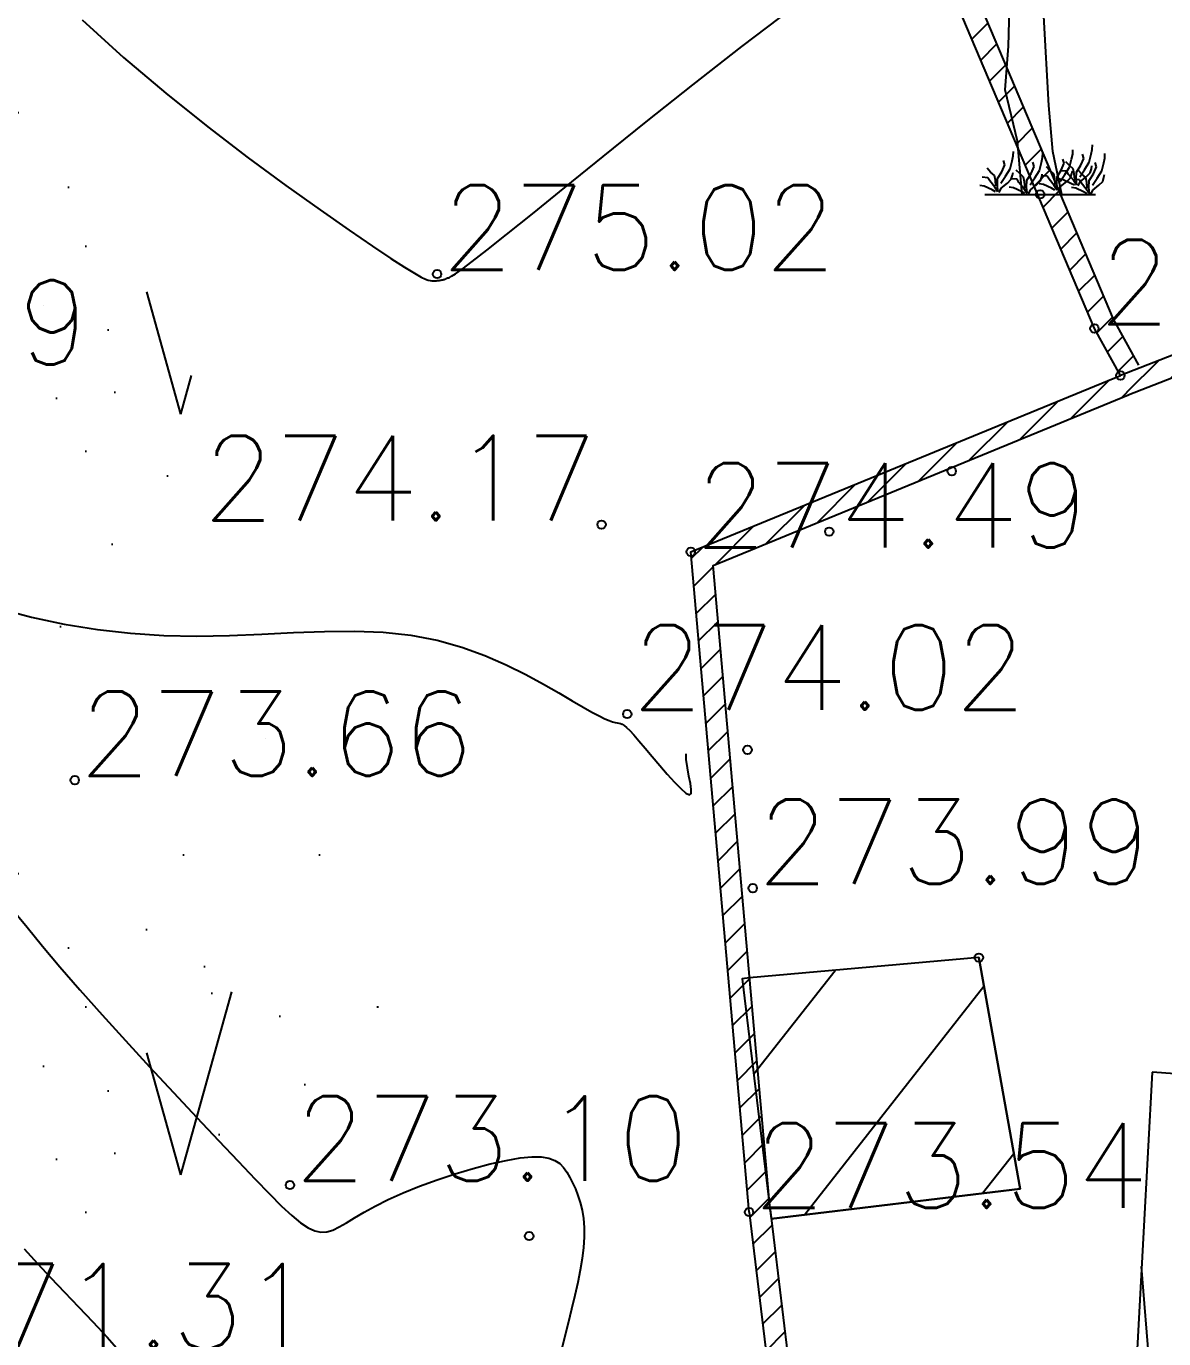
# Model space of a CAD drawing. Extents: x 524954 to 526204, y 9523489 to 9524010.
# Drawn here: x 525639.43 to 525652.87, y 9523613.57 to 9523629.1 of the extents above; entities that cross this region are included whole.
import ezdxf
from ezdxf.enums import TextEntityAlignment as Align

# ---------------------------------------------------------------- set-up
doc = ezdxf.new("R2010")
doc.units = 0
doc.header["$PDMODE"] = 33
doc.header["$PDSIZE"] = 0.1
doc.linetypes.add('ACAD_ISO12W100', pattern=[21, 12, -3, 0, -3, 0, -3])
doc.linetypes.add('CACHE2', pattern=[4.7625, 3.175, -1.5875])
for name, color, linetype in [('Arbre', 34, 'ACAD_ISO12W100'), ('Bati', 6, 'Continuous'), ('Bati_H', 1, 'Continuous'), ('Cloture', 7, 'Continuous'), ('CN_01_00', 3, 'Continuous'), ('CN_02_00', 4, 'Continuous'), ('CN_05_00', 6, 'Continuous'), ('Murs', 1, 'Continuous'), ('TopoAlt', 3, 'Continuous'), ('TOPOJIS', 7, 'Continuous'), ('Végétation_Plantation', 70, 'Continuous')]:
    doc.layers.add(name, color=color, linetype=linetype)
doc.styles.add('Simplex 1.0', font='Simplex.shx', dxfattribs={"width": 0.99, "height": 1})
pattern_1 = [(45, (0, 0), (-0.1767766952966, 0.1767766952966), [])]

# ---------------------------------------------------------------- blocks, each defined once
blk = doc.blocks.new('TCPOINT M')
at = {"color": 0}
blk.add_point((0, 0), dxfattribs=at)
at = {"layer": 'TopoAlt', "style": 'Simplex 1.0', "width": 0.99}
blk.add_attdef('ALT', (0.15, 0.15), '', height=1, dxfattribs=at)
blk = doc.blocks.new('v088')
at = {"linetype": 'Continuous'}
for p, q in [((-0.373, 1.752), (-0.352, 2.542)), ((0.102, 1.053), (0.043, 2.109)), ((-0.412, 1.235), (-0.373, 1.752)), ((-0.268, 0.628), (-0.412, 1.235)), ((0.151, 0.506), (0.102, 1.053)), ((-0.213, 0), (-0.268, 0.628)), ((-0.317, 0.454), (-0.315, 0.507)), ((0.029, 0.435), (0.031, 0.488)), ((0.256, 0), (0.151, 0.506)), ((0.373, 0.416), (0.385, 0.474)), ((0.385, 0.474), (0.387, 0.526)), ((0.517, 0.426), (0.5, 0.476)), ((0.579, 0.38), (0.603, 0.474)), ((0.603, 0.474), (0.615, 0.531)), ((0.615, 0.531), (0.618, 0.584)), ((0.765, 0.43), (0.767, 0.483)), ((-0.452, 0.267), (-0.416, 0.349)), ((-0.416, 0.349), (-0.433, 0.399)), ((-0.353, 0.303), (-0.329, 0.397)), ((-0.329, 0.397), (-0.317, 0.454)), ((-0.106, 0.248), (-0.07, 0.329)), ((-0.07, 0.329), (-0.087, 0.38)), ((-0.007, 0.284), (0.017, 0.377)), ((0.017, 0.377), (0.029, 0.435)), ((0.115, 0.284), (0.075, 0.327)), ((0.25, 0.286), (0.286, 0.368)), ((0.286, 0.368), (0.269, 0.418)), ((0.293, 0.233), (0.349, 0.322)), ((0.346, 0.341), (0.305, 0.385)), ((0.392, 0.301), (0.346, 0.341)), ((0.349, 0.322), (0.373, 0.416)), ((0.43, 0.264), (0.481, 0.344)), ((0.481, 0.344), (0.517, 0.426)), ((0.524, 0.291), (0.579, 0.38)), ((0.606, 0.303), (0.613, 0.337)), ((0.63, 0.243), (0.666, 0.325)), ((0.666, 0.325), (0.649, 0.375)), ((0.728, 0.279), (0.752, 0.373)), ((0.752, 0.373), (0.765, 0.43)), ((-0.618, 0.197), (-0.683, 0.202)), ((-0.587, 0.264), (-0.627, 0.308)), ((-0.596, 0.159), (-0.618, 0.197)), ((-0.536, 0.087), (-0.596, 0.159)), ((-0.541, 0.224), (-0.587, 0.264)), ((-0.529, 0.166), (-0.541, 0.224)), ((-0.524, 0.099), (-0.529, 0.166)), ((-0.505, 0.106), (-0.502, 0.188)), ((-0.502, 0.188), (-0.452, 0.267)), ((-0.464, 0.132), (-0.409, 0.214)), ((-0.409, 0.214), (-0.353, 0.303)), ((-0.387, 0.132), (-0.341, 0.178)), ((-0.341, 0.178), (-0.327, 0.226)), ((-0.272, 0.178), (-0.337, 0.183)), ((-0.327, 0.226), (-0.32, 0.26)), ((-0.24, 0.245), (-0.281, 0.288)), ((-0.25, 0.139), (-0.272, 0.178)), ((-0.195, 0.204), (-0.24, 0.245)), ((-0.183, 0.147), (-0.195, 0.204)), ((-0.159, 0.087), (-0.156, 0.168)), ((-0.156, 0.168), (-0.106, 0.248)), ((-0.118, 0.113), (-0.063, 0.195)), ((-0.063, 0.195), (-0.007, 0.284)), ((-0.041, 0.113), (0.005, 0.159)), ((0.005, 0.159), (0.019, 0.207)), ((0.019, 0.207), (0.026, 0.24)), ((0.084, 0.216), (0.019, 0.221)), ((0.106, 0.178), (0.084, 0.216)), ((0.166, 0.106), (0.106, 0.178)), ((0.161, 0.243), (0.115, 0.284)), ((0.173, 0.185), (0.161, 0.243)), ((0.178, 0.118), (0.173, 0.185)), ((0.197, 0.125), (0.2, 0.207)), ((0.2, 0.207), (0.25, 0.286)), ((0.272, 0.173), (0.221, 0.183)), ((0.238, 0.151), (0.293, 0.233)), ((0.315, 0.274), (0.25, 0.279)), ((0.365, 0.13), (0.272, 0.173)), ((0.337, 0.236), (0.315, 0.274)), ((0.315, 0.151), (0.361, 0.197)), ((0.397, 0.163), (0.337, 0.236)), ((0.361, 0.197), (0.375, 0.245)), ((0.375, 0.245), (0.382, 0.279)), ((0.404, 0.243), (0.392, 0.301)), ((0.433, 0.108), (0.397, 0.163)), ((0.464, 0.173), (0.399, 0.178)), ((0.409, 0.175), (0.404, 0.243)), ((0.428, 0.183), (0.43, 0.264)), ((0.433, 0.113), (0.428, 0.183)), ((0.495, 0.24), (0.454, 0.284)), ((0.486, 0.135), (0.464, 0.173)), ((0.469, 0.209), (0.524, 0.291)), ((0.474, 0.149), (0.546, 0.209)), ((0.541, 0.2), (0.495, 0.24)), ((0.553, 0.142), (0.541, 0.2)), ((0.546, 0.209), (0.591, 0.255)), ((0.577, 0.082), (0.579, 0.163)), ((0.579, 0.163), (0.63, 0.243)), ((0.591, 0.255), (0.606, 0.303)), ((0.618, 0.108), (0.673, 0.19)), ((0.673, 0.19), (0.728, 0.279)), ((0.74, 0.154), (0.755, 0.202)), ((0.755, 0.202), (0.762, 0.236)), ((-0.661, 0.096), (-0.712, 0.106)), ((-0.567, 0.053), (-0.661, 0.096)), ((-0.654, 0), (0.654, 0)), ((-0.527, 0.031), (-0.567, 0.053)), ((-0.5, 0.031), (-0.536, 0.087)), ((-0.5, 0.036), (-0.505, 0.106)), ((-0.483, 0.022), (-0.459, 0.072)), ((-0.459, 0.072), (-0.387, 0.132)), ((-0.315, 0.077), (-0.365, 0.087)), ((-0.221, 0.034), (-0.315, 0.077)), ((-0.19, 0.067), (-0.25, 0.139)), ((-0.18, 0.012), (-0.221, 0.034)), ((-0.154, 0.012), (-0.19, 0.067)), ((-0.178, 0.079), (-0.183, 0.147)), ((-0.154, 0.017), (-0.159, 0.087)), ((-0.137, 0.002), (-0.113, 0.053)), ((-0.113, 0.053), (-0.041, 0.113)), ((0.041, 0.115), (-0.01, 0.125)), ((0.135, 0.072), (0.041, 0.115)), ((0.175, 0.05), (0.135, 0.072)), ((0.202, 0.05), (0.166, 0.106)), ((0.202, 0.055), (0.197, 0.125)), ((0.219, 0.041), (0.243, 0.091)), ((0.243, 0.091), (0.315, 0.151)), ((0.406, 0.108), (0.365, 0.13)), ((0.421, 0.072), (0.37, 0.082)), ((0.514, 0.029), (0.421, 0.072)), ((0.45, 0.099), (0.474, 0.149)), ((0.546, 0.063), (0.486, 0.135)), ((0.555, 0.007), (0.514, 0.029)), ((0.582, 0.007), (0.546, 0.063)), ((0.558, 0.075), (0.553, 0.142)), ((0.582, 0.012), (0.577, 0.082)), ((0.599, -0.002), (0.623, 0.048)), ((0.623, 0.048), (0.695, 0.108)), ((0.695, 0.108), (0.74, 0.154))]:
    blk.add_line(p, q, dxfattribs=at)

msp = doc.modelspace()

# ---------------------------------------------------------------- hatches: boundary and pattern name
at = {"layer": 'Bati_H'}
h = msp.add_hatch(dxfattribs=at)
h.set_pattern_fill('_USER', color=256, scale=1.5, angle=51.8707, style=0, pattern_type=0)
h.set_pattern_definition([(51.870729375, (0, 0), (-1.17992954237, 0.92615672272), [])])
h.paths.add_polyline_path([(525648.234, 9523614.991), (525651.177, 9523615.345), (525650.688, 9523618.079), (525647.978, 9523617.839), (525647.892, 9523617.829)])
h = msp.add_hatch(dxfattribs=at)
h.set_pattern_fill('HCOV04', color=256, scale=7, angle=229.5, style=0)
h.set_pattern_definition([(274.5, (0, 0), (1.74460533403, 0.13730341752), []), (274.5, (-0.0804, -0.0941), (1.74460533403, 0.13730341752), []), (274.5, (-0.1607, -0.1882), (1.74460533403, 0.13730341752), []), (274.5, (-0.2411, -0.2823), (1.74460533403, 0.13730341752), []), (274.5, (-0.8037, -0.941), (1.74460533403, 0.13730341752), [])])
h.paths.add_polyline_path([(525652.736, 9523616.724), (525652.226, 9523607.261), (525657.778, 9523607.05), (525658.546, 9523616.302)])
at = {"layer": 'Murs'}
h = msp.add_hatch(dxfattribs=at)
h.set_pattern_fill('_U', color=256, scale=0.25, angle=45, style=0, pattern_type=0)
h.set_pattern_definition(pattern_1)
h.paths.add_polyline_path([(525652.361, 9523624.965), (525652.054, 9523625.52), (525647.738, 9523635.722), (525645.012, 9523644.874), (525668.584, 9523653.608), (525668.671, 9523653.373), (525645.319, 9523644.721), (525647.974, 9523635.807), (525652.279, 9523625.63), (525652.58, 9523625.086)])
h = msp.add_hatch(dxfattribs=at)
h.set_pattern_fill('_U', color=256, scale=0.25, angle=45, style=0, pattern_type=0)
h.set_pattern_definition(pattern_1)
h.paths.add_polyline_path([(525678.367, 9523635.601), (525672.959, 9523633.312), (525666.039, 9523630.485), (525661.659, 9523628.591), (525652.361, 9523624.965), (525652.452, 9523624.732), (525661.754, 9523628.359), (525666.136, 9523630.255), (525673.055, 9523633.081), (525678.465, 9523635.371)])
h = msp.add_hatch(dxfattribs=at)
h.set_pattern_fill('_U', color=256, scale=0.25, angle=45, style=0, pattern_type=0)
h.set_pattern_definition(pattern_1)
h.paths.add_polyline_path([(525647.972, 9523615.069), (525647.282, 9523622.879), (525652.361, 9523624.965), (525652.456, 9523624.734), (525647.547, 9523622.718), (525648.221, 9523615.091)])
h = msp.add_hatch(dxfattribs=at)
h.set_pattern_fill('_U', color=256, scale=0.25, angle=45, style=0, pattern_type=0)
h.set_pattern_definition(pattern_1)
h.paths.add_polyline_path([(525647.972, 9523615.069), (525648.917, 9523607.228), (525642.967, 9523606.548), (525642.996, 9523606.3), (525649.195, 9523607.009), (525648.221, 9523615.099)])
at = {"layer": 'Végétation_Plantation', "linetype": 'CACHE2', "ltscale": 0.5}
h = msp.add_hatch(dxfattribs=at)
h.set_pattern_fill('BROUSS', color=256, scale=1.5, style=0)
h.set_pattern_definition([(74.475889, (0, 0), (-3.750000001, 13.500000005), [2.25, -11.761156275]), (74.475889, (3.75, 4.5), (-3.750000001, 13.500000005), [2.25, -11.761156275]), (74.475889, (7.5, 9), (-3.750000001, 13.500000005), [2.25, -11.761156275]), (105.524111, (0, 0), (-7.500000003, 4e-10), [1.5, -12.511156275]), (105.524111, (3.75, 4.5), (-7.500000003, 4e-10), [1.5, -12.511156275]), (105.524111, (7.5, 9), (-7.500000003, 4e-10), [1.5, -12.511156275]), (0, (0.453, 0.484), (3.75, 4.5), [0, -7.5]), (0, (1.468, 1.072), (3.75, 4.5), [0, -7.5]), (0, (1.1713, 1.8804), (3.75, 4.5), [0, -7.5]), (0, (2.327, 1.9907), (3.75, 4.5), [0, -7.5]), (0, (1.64, 3.7912), (3.75, 4.5), [0, -7.5]), (0, (0.3684, 2.1545), (3.75, 4.5), [0, -7.5]), (0, (0.281, 2.4684), (3.75, 4.5), [0, -7.5]), (0, (0.0314, 3.7912), (3.75, 4.5), [0, -7.5]), (0, (-0.7807, 0.2634), (3.75, 4.5), [0, -7.5]), (0, (-0.8588, 0.9984), (3.75, 4.5), [0, -7.5]), (0, (-1.468, 0.19), (3.75, 4.5), [0, -7.5]), (0, (-1.624, 1.2924), (3.75, 4.5), [0, -7.5]), (0, (-1.1242, 1.9905), (3.75, 4.5), [0, -7.5]), (0, (-1.3274, 2.6888), (3.75, 4.5), [0, -7.5]), (0, (-1.9207, 3.5707), (3.75, 4.5), [0, -7.5]), (0, (-0.406, 2.9085), (3.75, 4.5), [0, -7.5]), (0, (-2.53, 2.064), (3.75, 4.5), [0, -7.5]), (0, (-2.7485, 0.6675), (3.75, 4.5), [0, -7.5]), (0, (-1.1235, -0.4347), (3.75, 4.5), [0, -7.5]), (0, (-0.156, -0.7287), (3.75, 4.5), [0, -7.5]), (0, (-0.812, -1.537), (3.75, 4.5), [0, -7.5]), (0, (1.5774, -1.4635), (3.75, 4.5), [0, -7.5]), (0, (0.5466, -0.3245), (3.75, 4.5), [0, -7.5]), (0, (1.468, -0.104), (3.75, 4.5), [0, -7.5])])
h.paths.add_polyline_path([(525636.508, 9523601.78), (525621.22, 9523601.247), (525618.109, 9523604.442), (525615.887, 9523615.536), (525615.626, 9523622.251), (525613.687, 9523626.185), (525611.435, 9523631.764), (525611.435, 9523637.385), (525611.122, 9523643.467), (525610.49, 9523652.093), (525620.789, 9523652.593), (525624.689, 9523647.401), (525628.189, 9523644.006), (525633.391, 9523640.304), (525636.388, 9523634.459), (525641.002, 9523626.13), (525644.153, 9523616.455), (525639.235, 9523614.496), (525637.62, 9523612.383), (525636.728, 9523605.652)])

# ---------------------------------------------------------------- linework, layer by layer
at = {"layer": 'Bati', "flags": 128}
for points in [[(525648.234, 9523614.991), (525651.177, 9523615.345), (525650.688, 9523618.079), (525647.978, 9523617.839), (525647.892, 9523617.829)], [(525652.736, 9523616.724), (525652.226, 9523607.261), (525657.778, 9523607.05), (525658.546, 9523616.302), (525658.546, 9523616.302)]]:
    msp.add_lwpolyline(points, close=True, dxfattribs=at)
at = {"layer": 'Cloture', "flags": 128}
for points in [[(525652.361, 9523624.965), (525652.054, 9523625.52), (525647.738, 9523635.722), (525645.012, 9523644.874), (525668.584, 9523653.608)], [(525652.58, 9523625.086), (525652.279, 9523625.63), (525647.974, 9523635.807), (525645.319, 9523644.721), (525668.671, 9523653.373)], [(525678.367, 9523635.601), (525672.959, 9523633.312), (525666.039, 9523630.485), (525661.659, 9523628.591), (525652.361, 9523624.965)], [(525678.465, 9523635.371), (525673.055, 9523633.081), (525666.136, 9523630.255), (525661.754, 9523628.359), (525652.452, 9523624.732)], [(525678.465, 9523635.371), (525673.055, 9523633.081), (525666.136, 9523630.255), (525661.754, 9523628.359), (525652.452, 9523624.732)], [(525647.972, 9523615.069), (525647.282, 9523622.879), (525652.361, 9523624.965)], [(525648.221, 9523615.091), (525647.547, 9523622.718), (525652.456, 9523624.734)], [(525648.221, 9523615.091), (525647.547, 9523622.718), (525652.456, 9523624.734)], [(525647.972, 9523615.069), (525648.917, 9523607.228), (525642.967, 9523606.548)], [(525648.221, 9523615.099), (525649.195, 9523607.009), (525642.996, 9523606.3)], [(525648.221, 9523615.099), (525649.195, 9523607.009), (525642.996, 9523606.3)]]:
    msp.add_lwpolyline(points, dxfattribs=at)
at = {"layer": 'Cloture', "elevation": 273.547, "flags": 128}
for points in [[(525650.688, 9523618.079), (525647.978, 9523617.839)], [(525650.688, 9523618.079), (525651.177, 9523615.345), (525648.234, 9523614.991)]]:
    msp.add_lwpolyline(points, dxfattribs=at)
at = {"layer": 'CN_01_00', "elevation": 273, "flags": 128}
msp.add_lwpolyline([(525639.265, 9523618.65), (525639.437, 9523618.441), (525639.62, 9523618.216), (525639.826, 9523617.97), (525640.062, 9523617.697), (525640.323, 9523617.404), (525640.599, 9523617.098), (525640.884, 9523616.788), (525641.168, 9523616.482), (525641.443, 9523616.188), (525641.701, 9523615.915), (525641.933, 9523615.67), (525642.133, 9523615.459), (525642.302, 9523615.284), (525642.446, 9523615.141), (525642.567, 9523615.027), (525642.67, 9523614.942), (525642.758, 9523614.882), (525642.837, 9523614.846), (525642.909, 9523614.831), (525642.98, 9523614.836), (525643.051, 9523614.857), (525643.127, 9523614.893), (525643.212, 9523614.942), (525643.309, 9523615.001), (525643.42, 9523615.068), (525643.551, 9523615.141), (525643.704, 9523615.218), (525643.881, 9523615.297), (525644.077, 9523615.375), (525644.285, 9523615.451), (525644.498, 9523615.521), (525644.71, 9523615.585), (525644.913, 9523615.639), (525645.1, 9523615.681), (525645.265, 9523615.709), (525645.403, 9523615.722), (525645.514, 9523615.721), (525645.604, 9523615.706), (525645.676, 9523615.679), (525645.733, 9523615.642), (525645.778, 9523615.595), (525645.817, 9523615.541), (525645.852, 9523615.48), (525645.886, 9523615.414), (525645.919, 9523615.343), (525645.949, 9523615.266), (525645.976, 9523615.182), (525645.998, 9523615.091), (525646.014, 9523614.994), (525646.023, 9523614.888), (525646.024, 9523614.774), (525646.016, 9523614.651), (525646, 9523614.52), (525645.976, 9523614.381), (525645.947, 9523614.235), (525645.912, 9523614.082), (525645.873, 9523613.922), (525645.832, 9523613.756), (525645.789, 9523613.585), (525645.745, 9523613.409)], dxfattribs=at)
at = {"layer": 'CN_02_00', "flags": 128}
for points, elevation in [([(525639.103, 9523622.208), (525639.488, 9523622.107), (525639.877, 9523622.024), (525640.269, 9523621.96), (525640.661, 9523621.915), (525641.054, 9523621.889), (525641.444, 9523621.882), (525641.831, 9523621.89), (525642.213, 9523621.905), (525642.587, 9523621.923), (525642.953, 9523621.937), (525643.307, 9523621.94), (525643.648, 9523621.928), (525643.975, 9523621.894), (525644.285, 9523621.833), (525644.577, 9523621.751), (525644.85, 9523621.652), (525645.102, 9523621.542), (525645.333, 9523621.428), (525645.54, 9523621.315), (525645.722, 9523621.209), (525645.879, 9523621.116), (525646.009, 9523621.041), (525646.115, 9523620.982), (525646.2, 9523620.937), (525646.267, 9523620.905), (525646.318, 9523620.883), (525646.357, 9523620.868), (525646.387, 9523620.86), (525646.411, 9523620.855), (525646.431, 9523620.852), (525646.45, 9523620.848), (525646.471, 9523620.84), (525646.494, 9523620.825), (525646.524, 9523620.8), (525646.562, 9523620.764), (525646.61, 9523620.713), (525646.67, 9523620.645), (525646.744, 9523620.557), (525646.827, 9523620.458), (525646.916, 9523620.352), (525647.005, 9523620.249), (525647.089, 9523620.155), (525647.164, 9523620.078), (525647.225, 9523620.026), (525647.267, 9523620.005), (525647.287, 9523620.02), (525647.288, 9523620.068), (525647.278, 9523620.139), (525647.261, 9523620.227), (525647.243, 9523620.325), (525647.23, 9523620.424), (525647.228, 9523620.491)], 274), ([(525639.403, 9523614.633), (525639.56, 9523614.461), (525639.719, 9523614.292), (525639.881, 9523614.123), (525640.047, 9523613.95), (525640.215, 9523613.772), (525640.383, 9523613.59), (525640.548, 9523613.402)], 272)]:
    msp.add_lwpolyline(points, dxfattribs=dict(at, elevation=elevation))
at = {"layer": 'CN_05_00', "elevation": 275, "flags": 128}
msp.add_lwpolyline([(525640.087, 9523629.17), (525640.577, 9523628.726), (525641.077, 9523628.303), (525641.572, 9523627.906), (525642.05, 9523627.541), (525642.497, 9523627.212), (525642.9, 9523626.925), (525643.245, 9523626.684), (525643.522, 9523626.494), (525643.738, 9523626.35), (525643.899, 9523626.245), (525644.015, 9523626.173), (525644.095, 9523626.128), (525644.147, 9523626.102), (525644.18, 9523626.091), (525644.203, 9523626.088), (525644.222, 9523626.086), (525644.24, 9523626.085), (525644.257, 9523626.085), (525644.272, 9523626.086), (525644.286, 9523626.087), (525644.298, 9523626.089), (525644.31, 9523626.09), (525644.32, 9523626.092), (525644.33, 9523626.093), (525644.338, 9523626.095), (525644.346, 9523626.096), (525644.353, 9523626.097), (525644.359, 9523626.098), (525644.365, 9523626.1), (525644.37, 9523626.101), (525644.375, 9523626.103), (525644.378, 9523626.104), (525644.382, 9523626.106), (525644.386, 9523626.109), (525644.39, 9523626.111), (525644.395, 9523626.113), (525644.401, 9523626.116), (525644.408, 9523626.118), (525644.417, 9523626.121), (525644.429, 9523626.125), (525644.454, 9523626.138), (525644.5, 9523626.168), (525644.579, 9523626.224), (525644.699, 9523626.314), (525644.871, 9523626.448), (525645.105, 9523626.633), (525645.411, 9523626.878), (525645.794, 9523627.189), (525646.247, 9523627.556), (525646.755, 9523627.964), (525647.306, 9523628.402), (525647.887, 9523628.855), (525648.485, 9523629.31)], dxfattribs=at)

# ---------------------------------------------------------------- block references
at = {"layer": 'Arbre'}
msp.add_blockref('v088', (525651.412, 9523627.107), dxfattribs=at)
at = {"layer": 'TOPOJIS'}
ref = msp.add_blockref('TCPOINT M', (525644.284, 9523626.164, 275.02), dxfattribs=at)
ref.add_attrib('ALT', '275.02', (525644.334, 9523626.214, 275.02), dxfattribs={"layer": 'TopoAlt', "height": 1, "style": 'Simplex 1.0', "width": 0.99})
for p in [(525651.412, 9523627.107), (525652.361, 9523624.965, 274.63), (525650.367, 9523623.833, 273.93), (525648.92, 9523623.118, 274.06), (525647.953, 9523620.537, 273.96), (525650.688, 9523618.079, 273.55), (525645.372, 9523614.785, 272.78)]:
    msp.add_blockref('TCPOINT M', p, dxfattribs=at)
ref = msp.add_blockref('TCPOINT M', (525652.054, 9523625.52, 274.41), dxfattribs=at)
ref.add_attrib('ALT', '274.41', (525652.104, 9523625.57, 274.41), dxfattribs={"layer": 'TopoAlt', "height": 1, "style": 'Simplex 1.0', "width": 0.99})
ref = msp.add_blockref('TCPOINT M', (525635.46, 9523625.044, 274.39), dxfattribs=at)
ref.add_attrib('ALT', '274.39', (525635.51, 9523625.094, 274.39), dxfattribs={"layer": 'TopoAlt', "height": 1, "style": 'Simplex 1.0', "width": 0.99})
ref = msp.add_blockref('TCPOINT M', (525646.229, 9523623.201, 274.17), dxfattribs=at)
ref.add_attrib('ALT', '274.17', dxfattribs={"layer": 'TopoAlt', "height": 1, "style": 'Simplex 1.0', "width": 0.99}).set_placement((525646.179, 9523623.251, 274.17), align=Align.RIGHT)
ref = msp.add_blockref('TCPOINT M', (525647.282, 9523622.879, 274.49), dxfattribs=at)
ref.add_attrib('ALT', '274.49', (525647.332, 9523622.929, 274.49), dxfattribs={"layer": 'TopoAlt', "height": 1, "style": 'Simplex 1.0', "width": 0.99})
ref = msp.add_blockref('TCPOINT M', (525646.532, 9523620.96, 274.02), dxfattribs=at)
ref.add_attrib('ALT', '274.02', (525646.582, 9523621.01, 274.02), dxfattribs={"layer": 'TopoAlt', "height": 1, "style": 'Simplex 1.0', "width": 0.99})
ref = msp.add_blockref('TCPOINT M', (525640, 9523620.178, 273.66), dxfattribs=at)
ref.add_attrib('ALT', '273.66', (525640.05, 9523620.228, 273.66), dxfattribs={"layer": 'TopoAlt', "height": 1, "style": 'Simplex 1.0', "width": 0.99})
ref = msp.add_blockref('TCPOINT M', (525648.015, 9523618.901, 273.99), dxfattribs=at)
ref.add_attrib('ALT', '273.99', (525648.065, 9523618.951, 273.99), dxfattribs={"layer": 'TopoAlt', "height": 1, "style": 'Simplex 1.0', "width": 0.99})
ref = msp.add_blockref('TCPOINT M', (525642.545, 9523615.389, 273.1), dxfattribs=at)
ref.add_attrib('ALT', '273.10', (525642.595, 9523615.439, 273.1), dxfattribs={"layer": 'TopoAlt', "height": 1, "style": 'Simplex 1.0', "width": 0.99})
ref = msp.add_blockref('TCPOINT M', (525647.972, 9523615.069, 273.54), dxfattribs=at)
ref.add_attrib('ALT', '273.54', (525648.022, 9523615.119, 273.54), dxfattribs={"layer": 'TopoAlt', "height": 1, "style": 'Simplex 1.0', "width": 0.99})
ref = msp.add_blockref('TCPOINT M', (525638.123, 9523613.406, 271.31), dxfattribs=at)
ref.add_attrib('ALT', '271.31', (525638.173, 9523613.456, 271.31), dxfattribs={"layer": 'TopoAlt', "height": 1, "style": 'Simplex 1.0', "width": 0.99})

doc.saveas('drawing.dxf')
